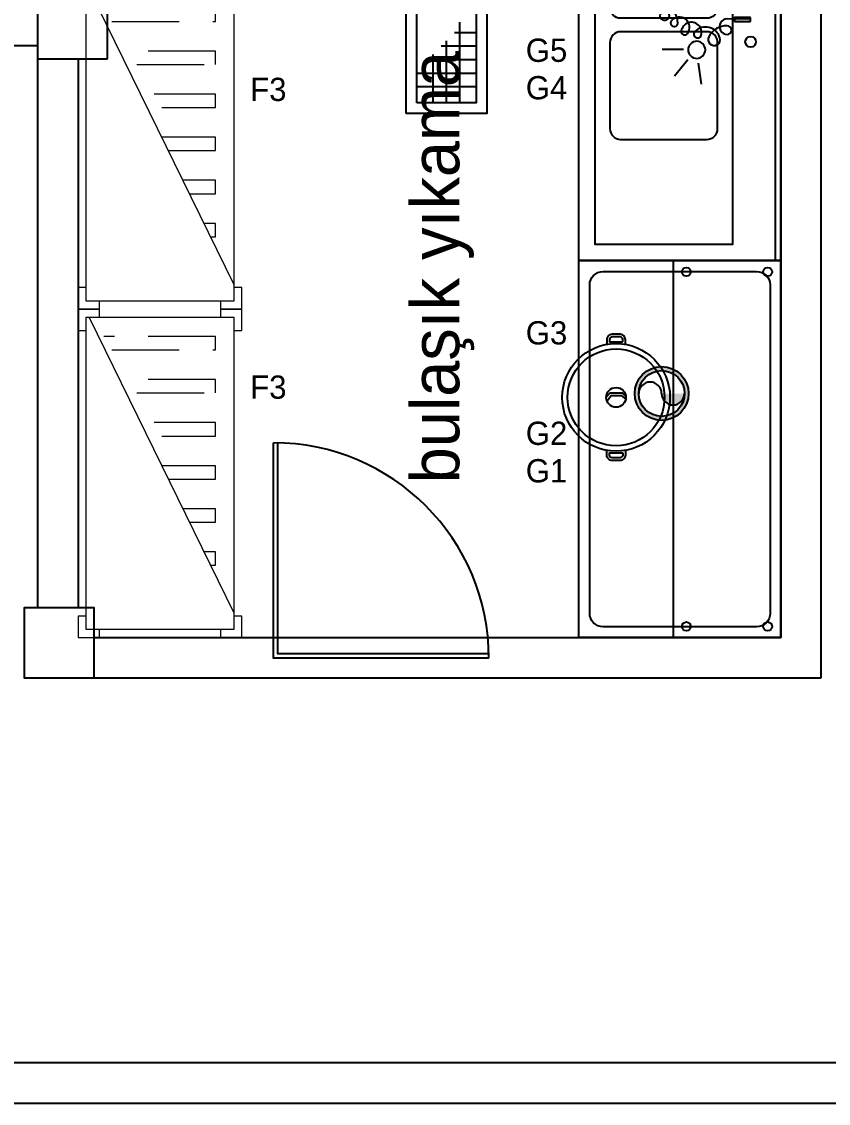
# Model space of a CAD drawing. Header units: centimetres. Extents: x 112015 to 133851, y 84304 to 98493.
# Drawn here: x 116775.6 to 117075.2, y 88679.9 to 89081.7 of the extents above; entities that cross this region are included whole.
import ezdxf
from ezdxf.enums import TextEntityAlignment as Align

# ---------------------------------------------------------------- set-up
doc = ezdxf.new("R2010")
doc.units = ezdxf.units.CM
doc.header["$LTSCALE"] = 100
doc.header["$MEASUREMENT"] = 0
doc.linetypes.add('DASHED2', pattern=[0.375, 0.25, -0.125])
doc.linetypes.add('HIDDEN', pattern=[0.375, 0.25, -0.125])
doc.layers.get('0').update_dxf_attribs({"linetype": 'CONTINUOUS'})
for name, color, linetype in [('Kıtc-002 Çizgi', 7, 'CONTINUOUS'), ('S2000-002 Çizgi', 7, 'CONTINUOUS'), ('sıhhi tesisat', 162, 'CONTINUOUS')]:
    doc.layers.add(name, color=color, linetype=linetype)
for name, color, linetype, lineweight in [('OC-Mutfak Ekipman', 157, 'CONTINUOUS', 0), ('tefriş', 11, 'CONTINUOUS', 20), ('yerizg-a', 7, 'CONTINUOUS', 15), ('yerizg-b', 7, 'CONTINUOUS', 9)]:
    doc.layers.add(name, color=color, linetype=linetype, lineweight=lineweight)
doc.styles.add('romans', font='romans.shx', dxfattribs={"width": 0.8})
doc.styles.add('TAKSİM', font='GOTHIC.TTF', dxfattribs={"height": 20})

# ---------------------------------------------------------------- blocks, each defined once
blk = doc.blocks.new('A$C7BE05278')
at = {"layer": 'S2000-002 Çizgi'}
h = blk.add_hatch(color=256, dxfattribs=at)
h.paths.add_polyline_path([(4.65, 9.9, -0.025454), (4.81, 10.42, 0.278063), (0.77, 7.52), (1.23, 7.32, -0.265675)])
h.paths.add_polyline_path([(5.35, 10.43, 0.028094), (4.81, 10.42, 0.025454), (4.65, 9.9, -0.030609), (5.18, 9.93, -0.027259)])
h.paths.add_polyline_path([(5.35, 10.43, 0.027259), (5.18, 9.93, -0.171751), (7.9, 8.98), (7.9, 8.98), (7.9, 8.98, -1.347305), (5.22, 7.15, -0.147228), (5.18, 9.93, 0.030609), (4.65, 9.9, 0.138731), (4.75, 7, 1.347306), (8.21, 9.37, 0.162476)])
h.paths.add_polyline_path([(12.46, 12.66), (12.73, 13.08, 0.483116), (4.81, 10.42, -0.028094), (5.35, 10.43, -0.470681)])
for p, q in [((14.4, 47.58), (14.34, 41.67)), ((14.4, 47.58), (14.34, 41.67)), ((15.96, 47.57), (14.4, 47.58)), ((15.96, 47.57), (14.4, 47.58)), ((15.05, 47.56), (14.97, 38.92)), ((15.9, 41.65), (15.96, 47.57)), ((15.9, 41.65), (15.96, 47.57)), ((14.34, 41.67), (15.9, 41.65)), ((14.34, 41.67), (15.9, 41.65)), ((0.47, 7.33), (0, 0.02)), ((0.47, 7.33), (0, 0.02)), ((1.54, 7.31), (0.47, 7.33)), ((1.54, 7.31), (0.47, 7.33)), ((1.86, 0), (1.54, 7.31)), ((1.86, 0), (1.54, 7.31)), ((0, 0.02), (1.86, 0))]:
    blk.add_line(p, q, dxfattribs=at)
for centre in [(6.31, 47.78), (23.47, 47.61)]:
    blk.add_circle(centre, 1.99, dxfattribs=at)
for centre, radius, start, end in [((19.09, 38.88), 1.6, 359.43, 179.43), ((17.83, 38.9), 2.86, 179.43, 359.43), ((25.13, 38.82), 7.64, 179.43, 242.0346), ((23.49, 30.88), 5.53, 105.7663, 225.7833), ((22.59, 34.05), 2.23, 242.0346, 105.7663), ((20, 25.62), 3.8, 74.9498, 261.6763), ((20.62, 27.93), 1.41, 225.7833, 74.9498), ((18.07, 21.08), 3.83, 52.4089, 229.1112), ((19.64, 23.11), 1.26, 261.6763, 52.4089), ((15.59, 16.68), 3.77, 86.0156, 220.6772), ((16.45, 19.21), 1.37, 229.1112, 116.3243), ((14.42, 12.56), 4.98, 103.1199, 200.7743), ((13.69, 15.69), 1.76, 236.8088, 103.1199), ((9.42, 8.58), 4.83, 57.0103, 197.5795), ((11.21, 11.34), 1.54, 200.7743, 57.0103), ((4.79, 5.59), 4.31, 51.245, 156.7533), ((6.43, 7.63), 1.7, 197.5795, 51.245)]:
    blk.add_arc(centre, radius, start, end, dxfattribs=at)
blk.add_solid([(15.9, 41.65), (14.34, 41.67), (15.96, 47.57), (14.4, 47.58)], dxfattribs=at)
blk = doc.blocks.new('A$C00F555F3')
at = {"layer": 'S2000-002 Çizgi'}
for p, q in [((30.74, 101.66), (29.63, 109.47)), ((34.55, 100.43), (39.56, 106.53)), ((36.21, 96.52), (44.1, 96.52)), ((36.21, 78.48), (44.1, 78.48)), ((30.74, 73.34), (29.63, 65.53)), ((34.55, 74.57), (39.56, 68.47))]:
    blk.add_line(p, q, dxfattribs=at)
for points in [[(0, 150), (0, 0), (75, 0), (75, 150)], [(0, 150), (0, 0), (2, 0), (2, 150)], [(18, 150), (18, 6), (69, 6), (69, 150)]]:
    blk.add_lwpolyline(points, close=True, dxfattribs=at)
for points in [[(63.5, 94), (63.5, 126, 0.414214), (59.5, 130), (27.5, 130, 0.414214), (23.5, 126), (23.5, 94, 0.414214), (27.5, 90), (59.5, 90, 0.414214)], [(63.5, 81), (63.5, 49, -0.414214), (59.5, 45), (27.5, 45, -0.414214), (23.5, 49), (23.5, 81, -0.414214), (27.5, 85), (59.5, 85, -0.414214)]]:
    blk.add_lwpolyline(points, format="xyb", close=True, dxfattribs=at)
for centre in [(31.24, 96.71), (31.24, 78.29)]:
    blk.add_circle(centre, 3.19, dxfattribs=at)
at = {"layer": 'S2000-002 Çizgi', "xscale": -1, "rotation": 90}
blk.add_blockref('A$C7BE05278', (58.84, 104.73), dxfattribs=at)
blk = doc.blocks.new('ertye')
at = {"color": 7}
for points in [[(5346.78, 6525.24), (5429.19, 6477.66), (5381.61, 6395.25)], [(5347.75, 6526.92), (5431.84, 6478.37), (5383.29, 6394.28)]]:
    blk.add_lwpolyline(points, dxfattribs=at)
blk.add_arc((5431.84, 6478.37), 97.1, 150, 240, dxfattribs=at)
blk = doc.blocks.new('EETEJR')
at = {"layer": 'OC-Mutfak Ekipman', "color": 4}
for points in [[(1296626.79, 4514480.34), (1296631.79, 4514480.34), (1296631.79, 4514483.34), (1296623.79, 4514483.34), (1296623.79, 4514475.34), (1296626.79, 4514475.34)], [(1296626.79, 4514364.34), (1296626.79, 4514480.34), (1296681.65, 4514480.34), (1296681.65, 4514364.34)], [(1296681.65, 4514480.34), (1296681.65, 4514475.34), (1296684.65, 4514475.34), (1296684.65, 4514483.34), (1296676.65, 4514483.34), (1296676.65, 4514480.34)], [(1296626.79, 4514364.34), (1296626.79, 4514369.34), (1296623.79, 4514369.34), (1296623.79, 4514361.34), (1296631.79, 4514361.34), (1296631.79, 4514364.34)], [(1296681.65, 4514364.34), (1296676.65, 4514364.34), (1296676.65, 4514361.34), (1296684.65, 4514361.34), (1296684.65, 4514369.34), (1296681.65, 4514369.34)]]:
    blk.add_lwpolyline(points, close=True, dxfattribs=at)
blk.add_lwpolyline([(1296680.52, 4514364.49), (1296626.79, 4514474.21)], dxfattribs=at)
at = {"layer": 'OC-Mutfak Ekipman', "color": 4, "linetype": 'HIDDEN'}
for points in [[(1296635.47, 4514456.49), (1296633.66, 4514456.49), (1296633.66, 4514451.49), (1296637.92, 4514451.49)], [(1296643.31, 4514440.49), (1296633.66, 4514440.49), (1296633.66, 4514435.49), (1296645.75, 4514435.49)], [(1296651.14, 4514424.49), (1296633.66, 4514424.49), (1296633.66, 4514419.49), (1296653.59, 4514419.49)], [(1296653.58, 4514408.49), (1296633.66, 4514408.49), (1296633.66, 4514403.49), (1296656.38, 4514403.49)], [(1296662.88, 4514392.49), (1296633.66, 4514392.49), (1296633.66, 4514387.49), (1296665.68, 4514387.49)], [(1296672.11, 4514376.49), (1296633.66, 4514376.49), (1296633.66, 4514371.49), (1296675.08, 4514371.49)]]:
    blk.add_lwpolyline(points, dxfattribs=at)
blk = doc.blocks.new('A$C53E03B34')
at = {"layer": 'Kıtc-002 Çizgi'}
for points in [[(3.74, 16.55), (2, 16.55, -0.414214), (0, 18.55), (0, 21.45, -0.414214), (2, 23.45), (3.74, 23.45)], [(43.14, 16.55), (44.87, 16.55, 0.414214), (46.87, 18.55), (46.87, 21.45, 0.414214), (44.87, 23.45), (43.14, 23.45)]]:
    blk.add_lwpolyline(points, format="xyb", dxfattribs=at)
for points in [[(2.83, 17.55), (2, 17.55, -0.414214), (1, 18.55), (1, 21.45, -0.414214), (2, 22.45), (2.83, 22.45)], [(44.05, 17.55), (44.87, 17.55, 0.414214), (45.87, 18.55), (45.87, 21.45, 0.414214), (44.87, 22.45), (44.05, 22.45)]]:
    blk.add_lwpolyline(points, format="xyb", close=True, dxfattribs=at)
for points in [[(22.08, 23.4), (24.16, 21.79), (24.16, 18.12), (22.75, 16.4)], [(23.49, 23.65), (25.16, 22.26), (25.16, 17.69), (23.76, 16.35)]]:
    blk.add_lwpolyline(points, dxfattribs=at)
for radius in [20, 18, 3.66]:
    blk.add_circle((23.44, 20), radius, dxfattribs=at)
blk = doc.blocks.new('Y-SIFON')
at = {"layer": 'yerizg-a', "color": 0, "linetype": 'Continuous'}
blk.add_circle((0, 0), 11, dxfattribs=at)
at = {"layer": 'yerizg-b', "color": 0, "linetype": 'DASHED2'}
for points in [[(0, 13), (0, -13)], [(-13, 0), (13, 0)]]:
    blk.add_lwpolyline(points, dxfattribs=at)
blk = doc.blocks.new('120')
at = {"layer": 'sıhhi tesisat'}
for p, q in [((16088.22, 16465.14), (16088.22, 16435.14)), ((16093.22, 16465.14), (16093.22, 16442.14)), ((16098.22, 16465.14), (16098.22, 16447.14)), ((16082.22, 16459.14), (16104.22, 16459.14)), ((16104.22, 16454.14), (16082.22, 16454.14)), ((16082.22, 16449.14), (16100.22, 16449.14)), ((16082.22, 16444.14), (16095.22, 16444.14)), ((16082.22, 16439.14), (16090.22, 16439.14)), ((16098.22, 16353.14), (16098.22, 16381.14)), ((16104.22, 16379.14), (16096.22, 16379.14)), ((16104.22, 16374.14), (16091.22, 16374.14)), ((16093.22, 16353.14), (16093.22, 16376.14)), ((16104.22, 16369.14), (16086.22, 16369.14)), ((16088.22, 16353.14), (16088.22, 16371.14)), ((16082.22, 16364.14), (16104.22, 16364.14)), ((16104.22, 16359.14), (16082.22, 16359.14))]:
    blk.add_line(p, q, dxfattribs=at)
for points in [[(16108.22, 16469.14), (16108.22, 16349.14), (16078.22, 16349.14), (16078.22, 16469.14)], [(16104.22, 16465.14), (16104.22, 16353.14), (16082.22, 16353.14), (16082.22, 16465.14)]]:
    blk.add_lwpolyline(points, close=True, dxfattribs=at)
at = {"layer": 'sıhhi tesisat', "rotation": 270}
blk.add_blockref('Y-SIFON', (16093.22, 16408.14), dxfattribs=at)
at = {"layer": 'sıhhi tesisat', "style": 'romans', "width": 0.8}
blk.add_attdef('YRNO', text='', height=10, rotation=270, dxfattribs=at).set_placement((16068.22, 16366.14), align=Align.MIDDLE)

msp = doc.modelspace()

# ---------------------------------------------------------------- hatches: boundary and pattern name
at = {"layer": 'S2000-002 Çizgi'}
h = msp.add_hatch(color=256, dxfattribs=at)
edge = h.paths.add_edge_path(flags=17)
edge.add_arc((117013.27, 88943.58), 8.5, 0, 360)
edge = h.paths.add_edge_path()
edge.add_arc((117013.27, 88943.58), 10, 0, 360)
edge = h.paths.add_edge_path(flags=16)
edge.add_arc((117017.52, 88943.58), 4.25, 180, 360)

# ---------------------------------------------------------------- linework, layer by layer
for p, q in [((117057.55, 88852.93), (117057.55, 89454.93)), ((117072.55, 88837.93), (117072.55, 89454.93)), ((116267.66, 89072.93), (116781.6, 89072.88)), ((116781.55, 89067.88), (116781.55, 88863.93)), ((116796.55, 89067.88), (116796.55, 88863.93)), ((116802.55, 88852.93), (117057.55, 88852.93)), ((116802.55, 88837.93), (117072.55, 88837.93)), ((118119.55, 88694.93), (116022.55, 88694.93)), ((118134.55, 88679.93), (116007.55, 88679.93))]:
    msp.add_line(p, q)
for points in [[(116807.55, 89067.88), (116807.55, 89087.88), (116781.55, 89087.88), (116781.55, 89067.88)], [(116802.55, 88837.93), (116802.55, 88863.93), (116776.55, 88863.93), (116776.55, 88837.93)]]:
    msp.add_lwpolyline(points, close=True)
for points in [[(117057.55, 88992.93), (117057.55, 88852.93), (116982.55, 88852.93), (116982.55, 88992.93)], [(117017.55, 88992.93), (117017.55, 88852.93), (117057.55, 88852.93), (117057.55, 88992.93)]]:
    msp.add_lwpolyline(points, close=True, dxfattribs=at)
msp.add_lwpolyline([(117053.55, 88983.93), (117053.55, 88861.93, -0.414214), (117048.55, 88856.93), (116991.55, 88856.93, -0.414214), (116986.55, 88861.93), (116986.55, 88983.93, -0.414214), (116991.55, 88988.93), (117048.55, 88988.93, -0.414214)], format="xyb", close=True, dxfattribs=at)
for centre, radius in [((117022.46, 88988.78), 1.65), ((117052.64, 88988.78), 1.65), ((117013.27, 88943.58), 10), ((117013.27, 88943.58), 8.5), ((117022.46, 88857.07), 1.65), ((117052.64, 88857.07), 1.65)]:
    msp.add_circle(centre, radius, dxfattribs=at)
for centre, start, end in [((117009.02, 88943.58), 0, 180), ((117017.52, 88943.58), 180, 0)]:
    msp.add_arc(centre, 4.25, start, end, dxfattribs=at)

# ---------------------------------------------------------------- block references
at = {"rotation": 180}
msp.add_blockref('120', (133026.6, 105516.67), dxfattribs=at)
at = {"xscale": -1}
msp.add_blockref('A$C00F555F3', (117057.55, 88992.93), dxfattribs=at)
at = {"xscale": 0.8239153329837854, "yscale": 0.8239153329837854, "zscale": 0.8239153329837854, "rotation": 210.0001289726322}
msp.add_blockref('ertye', (118076.1, 95705.47), dxfattribs=at)
at = {"layer": 'S2000-002 Çizgi', "rotation": 90}
msp.add_blockref('A$C53E03B34', (117016.36, 88918.71), dxfattribs=at)
at = {"layer": 'tefriş', "color": 5, "linetype": 'ByBlock', "rotation": 180}
for p in [(1413481.21, 4603458.27), (1413481.21, 4603336.27)]:
    msp.add_blockref('EETEJR', p, dxfattribs=at)

# ---------------------------------------------------------------- texts
at = {"style": 'TAKSİM'}
for s, p in [('G5', (116970.52, 89066.75)), ('G4', (116970.52, 89052.83)), ('F3', (116867.22, 89052.21)), ('G3', (116970.52, 88961.8)), ('F3', (116867.22, 88941.63)), ('G2', (116970.52, 88924.49)), ('G1', (116970.52, 88910.57))]:
    msp.add_text(s, height=8.64, dxfattribs=at).set_placement(p, align=Align.CENTER)
msp.add_text('bulaşık yıkama', height=18, rotation=90, dxfattribs=at).set_placement((116938.13, 88910.24))

doc.saveas('drawing.dxf')
